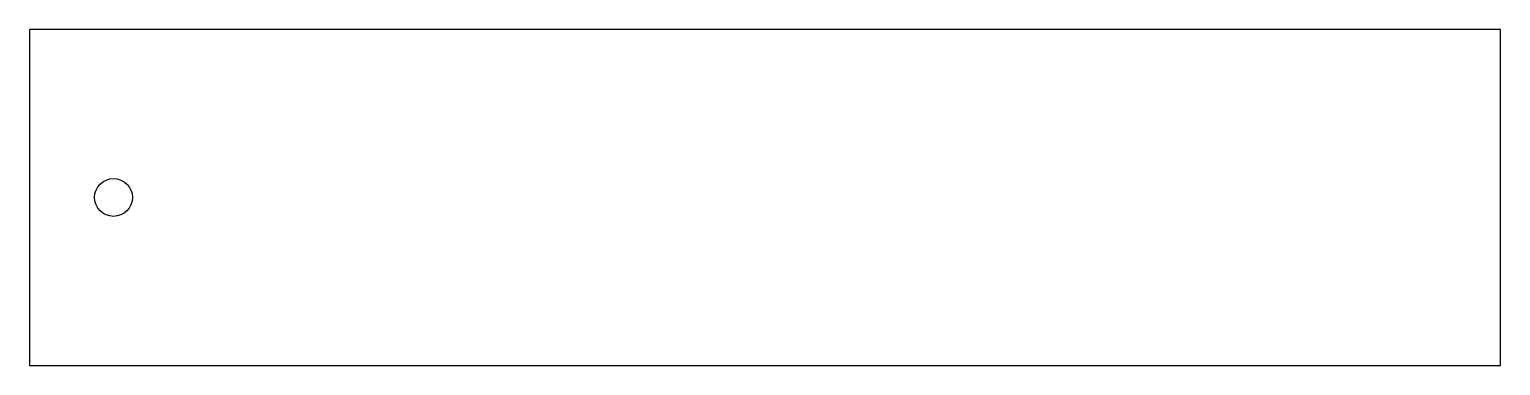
# Model space of a CAD drawing. Header units: millimetres. Extents: x -92 to 83, y 1528 to 1568.
import ezdxf

# ---------------------------------------------------------------- set-up
doc = ezdxf.new("R2010")
doc.units = ezdxf.units.MM

msp = doc.modelspace()

# ---------------------------------------------------------------- linework, layer by layer
msp.add_lwpolyline([(82.67, 1528.15), (82.67, 1568.15), (-92.33, 1568.15), (-92.33, 1528.15)], close=True)
msp.add_circle((-82.33, 1548.15), 2.25)

doc.saveas('drawing.dxf')
